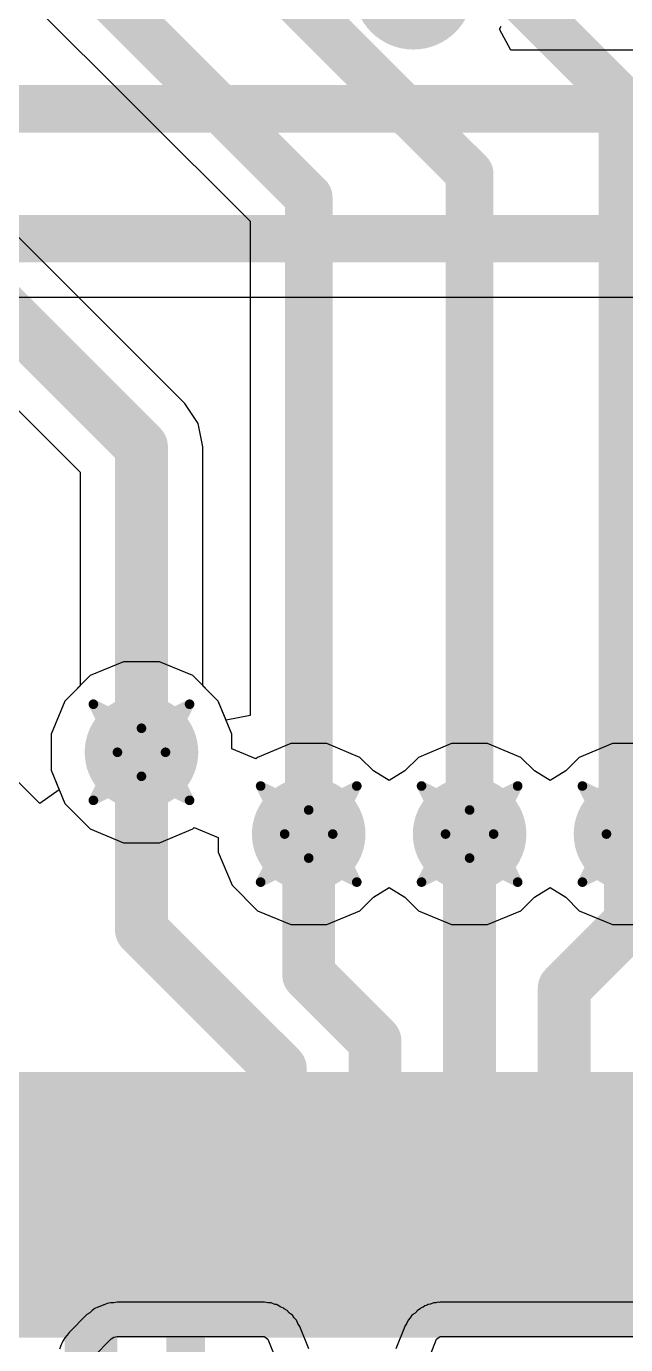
# Model space of a CAD drawing. Header units: inches. Extents: x -3 to 488, y -11 to 93.
# Drawn here: x 96.7 to 99.86, y 12.84 to 19.81 of the extents above; entities that cross this region are included whole.
import ezdxf

# ---------------------------------------------------------------- set-up
doc = ezdxf.new("R2010")
doc.units = ezdxf.units.IN
for name, color, linetype in [('Bottom Layer', 5, 'Continuous'), ('Drill Drawing', 1, 'Continuous'), ('Layer 1', 16, 'Continuous'), ('Layer 2', 76, 'Continuous'), ('Top Layer', 1, 'Continuous'), ('Top Paste', 8, 'Continuous'), ('Top Solder', 216, 'Continuous'), ('Via Holes', 16, 'Continuous')]:
    doc.layers.add(name, color=color, linetype=linetype)

msp = doc.modelspace()

# ---------------------------------------------------------------- hatches: boundary and pattern name
at = {"layer": 'Bottom Layer'}
h = msp.add_hatch(color=5, dxfattribs=at)
edge = h.paths.add_edge_path()
edge.add_arc((97.3041, 15.9709), 0.3, 0, 360)
h = msp.add_hatch(color=5, dxfattribs=at)
edge = h.paths.add_edge_path()
edge.add_arc((98.1875, 15.5387), 0.3, 0, 360)
h = msp.add_hatch(color=5, dxfattribs=at)
edge = h.paths.add_edge_path()
edge.add_arc((99.0375, 15.5387), 0.3, 0, 360)
h = msp.add_hatch(color=5, dxfattribs=at)
edge = h.paths.add_edge_path()
edge.add_arc((99.8875, 15.5387), 0.3, 0, 360)
at = {"layer": 'Layer 1'}
h = msp.add_hatch(color=16, dxfattribs=at)
edge = h.paths.add_edge_path()
edge.add_arc((97.3041, 15.9709), 0.3, 0, 360)
h = msp.add_hatch(color=16, dxfattribs=at)
edge = h.paths.add_edge_path()
edge.add_arc((98.1875, 15.5387), 0.3, 0, 360)
h = msp.add_hatch(color=16, dxfattribs=at)
edge = h.paths.add_edge_path()
edge.add_arc((99.0375, 15.5387), 0.3, 0, 360)
h = msp.add_hatch(color=16, dxfattribs=at)
edge = h.paths.add_edge_path()
edge.add_arc((99.8875, 15.5387), 0.3, 0, 360)
at = {"layer": 'Layer 2'}
h = msp.add_hatch(color=76, dxfattribs=at)
edge = h.paths.add_edge_path()
edge.add_arc((97.3041, 15.9709), 0.3, 0, 360)
h = msp.add_hatch(color=76, dxfattribs=at)
edge = h.paths.add_edge_path()
edge.add_arc((98.1875, 15.5387), 0.3, 0, 360)
h = msp.add_hatch(color=76, dxfattribs=at)
edge = h.paths.add_edge_path()
edge.add_arc((99.0375, 15.5387), 0.3, 0, 360)
h = msp.add_hatch(color=76, dxfattribs=at)
edge = h.paths.add_edge_path()
edge.add_arc((99.8875, 15.5387), 0.3, 0, 360)
at = {"layer": 'Top Layer'}
h = msp.add_hatch(color=1, dxfattribs=at)
edge = h.paths.add_edge_path()
edge.add_arc((97.3041, 15.9709), 0.3, 0, 360)
h = msp.add_hatch(color=1, dxfattribs=at)
edge = h.paths.add_edge_path()
edge.add_arc((98.1875, 15.5387), 0.3, 0, 360)
h = msp.add_hatch(color=1, dxfattribs=at)
edge = h.paths.add_edge_path()
edge.add_arc((99.0375, 15.5387), 0.3, 0, 360)
h = msp.add_hatch(color=1, dxfattribs=at)
edge = h.paths.add_edge_path()
edge.add_arc((99.8875, 15.5387), 0.3, 0, 360)
for points in [[(96.8875, 12.9788), (96.8875, 14.1788), (97.1875, 14.1788), (97.1875, 12.9788)], [(97.3875, 12.9788), (97.3875, 14.1788), (97.6875, 14.1788), (97.6875, 12.9788)], [(97.8875, 12.9788), (97.8875, 14.1788), (98.1875, 14.1788), (98.1875, 12.9788)], [(98.3875, 12.9788), (98.3875, 14.1788), (98.6875, 14.1788), (98.6875, 12.9788)], [(98.8875, 12.9788), (98.8875, 14.1788), (99.1875, 14.1788), (99.1875, 12.9788)], [(99.3875, 12.9788), (99.3875, 14.1788), (99.6875, 14.1788), (99.6875, 12.9788)]]:
    msp.add_hatch(color=1, dxfattribs=at).paths.add_polyline_path(points)
at = {"layer": 'Top Paste'}
for points in [[(96.8875, 12.9788), (96.8875, 14.1788), (97.1875, 14.1788), (97.1875, 12.9788)], [(97.3875, 12.9788), (97.3875, 14.1788), (97.6875, 14.1788), (97.6875, 12.9788)], [(97.8875, 12.9788), (97.8875, 14.1788), (98.1875, 14.1788), (98.1875, 12.9788)], [(98.3875, 12.9788), (98.3875, 14.1788), (98.6875, 14.1788), (98.6875, 12.9788)], [(98.8875, 12.9788), (98.8875, 14.1788), (99.1875, 14.1788), (99.1875, 12.9788)], [(99.3875, 12.9788), (99.3875, 14.1788), (99.6875, 14.1788), (99.6875, 12.9788)]]:
    msp.add_hatch(color=8, dxfattribs=at).paths.add_polyline_path(points)
at = {"layer": 'Top Solder'}
for points in [[(96.2859, 12.8772), (96.2859, 14.2804), (96.7891, 14.2804), (96.7891, 12.8772)], [(96.7859, 12.8772), (96.7859, 14.2804), (97.2891, 14.2804), (97.2891, 12.8772)], [(97.2859, 12.8772), (97.2859, 14.2804), (97.7891, 14.2804), (97.7891, 12.8772)], [(97.7859, 12.8772), (97.7859, 14.2804), (98.2891, 14.2804), (98.2891, 12.8772)], [(98.2859, 12.8772), (98.2859, 14.2804), (98.7891, 14.2804), (98.7891, 12.8772)], [(98.7859, 12.8772), (98.7859, 14.2804), (99.2891, 14.2804), (99.2891, 12.8772)], [(99.2859, 12.8772), (99.2859, 14.2804), (99.7891, 14.2804), (99.7891, 12.8772)], [(99.7859, 12.8772), (99.7859, 14.2804), (100.2891, 14.2804), (100.2891, 12.8772)]]:
    msp.add_hatch(color=216, dxfattribs=at).paths.add_polyline_path(points)
at = {"layer": 'Via Holes'}
h = msp.add_hatch(color=7, dxfattribs=at)
edge = h.paths.add_edge_path()
edge.add_arc((97.3041, 15.9709), 0.15, 0, 360)
h = msp.add_hatch(color=7, dxfattribs=at)
edge = h.paths.add_edge_path()
edge.add_arc((98.1875, 15.5387), 0.15, 0, 360)
h = msp.add_hatch(color=7, dxfattribs=at)
edge = h.paths.add_edge_path()
edge.add_arc((99.0375, 15.5387), 0.15, 0, 360)
h = msp.add_hatch(color=7, dxfattribs=at)
edge = h.paths.add_edge_path()
edge.add_arc((99.8875, 15.5387), 0.15, 0, 360)

# ---------------------------------------------------------------- linework, layer by layer
at = {"layer": 'Bottom Layer'}
for p, q in [((97.533, 17.8142), (96.5177, 18.8295)), ((96.1547, 18.2769), (96.9804, 17.4512)), ((97.6032, 17.7092), (97.533, 17.8142)), ((97.6278, 17.5853), (97.6032, 17.7092)), ((97.6278, 16.3229), (97.6278, 17.5853)), ((96.9804, 17.4512), (96.9804, 16.3229)), ((96.9804, 16.3229), (96.899, 16.2416)), ((97.7091, 16.2416), (97.6278, 16.3229)), ((96.899, 16.2416), (96.8263, 16.066)), ((97.7819, 16.066), (97.7091, 16.2416)), ((96.8263, 16.066), (96.8263, 15.8759)), ((97.7819, 15.9884), (97.7819, 16.066)), ((97.9089, 15.9358), (97.7819, 15.9884)), ((98.0925, 16.0165), (97.9168, 15.9438)), ((98.2825, 16.0165), (98.0925, 16.0165)), ((98.4581, 15.9438), (98.2825, 16.0165)), ((98.9425, 16.0165), (98.7668, 15.9438)), ((99.1325, 16.0165), (98.9425, 16.0165)), ((99.3082, 15.9438), (99.1325, 16.0165)), ((99.7925, 16.0165), (99.6168, 15.9438)), ((99.9825, 16.0165), (99.7925, 16.0165)), ((97.9168, 15.9438), (97.9089, 15.9358)), ((98.5295, 15.8724), (98.4581, 15.9438)), ((98.7668, 15.9438), (98.6955, 15.8724)), ((99.3795, 15.8724), (99.3082, 15.9438)), ((99.6168, 15.9438), (99.5455, 15.8724)), ((96.8263, 15.8759), (96.899, 15.7003)), ((98.6125, 15.8216), (98.5295, 15.8724)), ((98.6955, 15.8724), (98.6125, 15.8216)), ((99.4625, 15.8216), (99.3795, 15.8724)), ((99.5455, 15.8724), (99.4625, 15.8216)), ((96.899, 15.7003), (97.0334, 15.5659)), ((97.0334, 15.5659), (97.209, 15.4931)), ((97.3991, 15.4931), (97.5747, 15.5659)), ((97.5747, 15.5659), (97.5827, 15.5738)), ((97.5827, 15.5738), (97.7097, 15.5212)), ((97.209, 15.4931), (97.3991, 15.4931)), ((97.7097, 15.5212), (97.7097, 15.4437)), ((97.7097, 15.4437), (97.7824, 15.2681)), ((97.7824, 15.2681), (97.9168, 15.1337)), ((98.4581, 15.1337), (98.5295, 15.205)), ((98.5295, 15.205), (98.6125, 15.2558)), ((98.6125, 15.2558), (98.6955, 15.205)), ((98.6955, 15.205), (98.7668, 15.1337)), ((99.3082, 15.1337), (99.3795, 15.205)), ((99.3795, 15.205), (99.4625, 15.2558)), ((99.4625, 15.2558), (99.5455, 15.205)), ((99.5455, 15.205), (99.6168, 15.1337)), ((97.9168, 15.1337), (98.0925, 15.0609)), ((98.2825, 15.0609), (98.4581, 15.1337)), ((98.7668, 15.1337), (98.9425, 15.0609)), ((99.1325, 15.0609), (99.3082, 15.1337)), ((99.6168, 15.1337), (99.7925, 15.0609)), ((98.0925, 15.0609), (98.2825, 15.0609)), ((98.9425, 15.0609), (99.1325, 15.0609)), ((99.7925, 15.0609), (99.9825, 15.0609))]:
    msp.add_line(p, q, dxfattribs=at)
for points in [[(96.2888, 18.6006, 0.2794, 0.2794, 0), (97.3041, 17.5853, 0.2794, 0.2794, 0)], [(97.3041, 15.9709, 0.2794, 0.2794, 0), (97.3041, 17.5853, 0.2794, 0.2794, 0)]]:
    msp.add_lwpolyline(points, format="xyseb", dxfattribs=at)
for points in [[(97.2342, 17.5853, 0.1397, 0.1397, 1), (97.3739, 17.5853, 0.1397, 0.1397, 1)], [(97.2342, 17.5853, 0.1397, 0.1397, 1), (97.3739, 17.5853, 0.1397, 0.1397, 1)], [(97.2342, 15.9709, 0.1397, 0.1397, 1), (97.3739, 15.9709, 0.1397, 0.1397, 1)]]:
    msp.add_lwpolyline(points, format="xyseb", close=True, dxfattribs=at)
at = {"layer": 'Drill Drawing'}
for points in [[(97.0501, 16.2249, 0.0508, 0.0508, 0), (97.3041, 16.0979, 0.0508, 0.0508, 0)], [(97.0501, 16.2249, 0.0508, 0.0508, 0), (97.1771, 15.9709, 0.0508, 0.0508, 0)], [(97.3041, 16.0979, 0.0508, 0.0508, 0), (97.5581, 16.2249, 0.0508, 0.0508, 0)], [(97.4311, 15.9709, 0.0508, 0.0508, 0), (97.5581, 16.2249, 0.0508, 0.0508, 0)], [(97.0501, 15.7169, 0.0508, 0.0508, 0), (97.1771, 15.9709, 0.0508, 0.0508, 0)], [(97.4311, 15.9709, 0.0508, 0.0508, 0), (97.5581, 15.7169, 0.0508, 0.0508, 0)], [(97.0501, 15.7169, 0.0508, 0.0508, 0), (97.3041, 15.8439, 0.0508, 0.0508, 0)], [(97.3041, 15.8439, 0.0508, 0.0508, 0), (97.5581, 15.7169, 0.0508, 0.0508, 0)], [(97.9335, 15.7927, 0.0508, 0.0508, 0), (98.1875, 15.6657, 0.0508, 0.0508, 0)], [(97.9335, 15.7927, 0.0508, 0.0508, 0), (98.0605, 15.5387, 0.0508, 0.0508, 0)], [(98.1875, 15.6657, 0.0508, 0.0508, 0), (98.4415, 15.7927, 0.0508, 0.0508, 0)], [(98.3145, 15.5387, 0.0508, 0.0508, 0), (98.4415, 15.7927, 0.0508, 0.0508, 0)], [(98.7835, 15.7927, 0.0508, 0.0508, 0), (99.0375, 15.6657, 0.0508, 0.0508, 0)], [(98.7835, 15.7927, 0.0508, 0.0508, 0), (98.9105, 15.5387, 0.0508, 0.0508, 0)], [(99.0375, 15.6657, 0.0508, 0.0508, 0), (99.2915, 15.7927, 0.0508, 0.0508, 0)], [(99.1645, 15.5387, 0.0508, 0.0508, 0), (99.2915, 15.7927, 0.0508, 0.0508, 0)], [(99.6335, 15.7927, 0.0508, 0.0508, 0), (99.8875, 15.6657, 0.0508, 0.0508, 0)], [(99.6335, 15.7927, 0.0508, 0.0508, 0), (99.7605, 15.5387, 0.0508, 0.0508, 0)], [(97.9335, 15.2847, 0.0508, 0.0508, 0), (98.0605, 15.5387, 0.0508, 0.0508, 0)], [(98.3145, 15.5387, 0.0508, 0.0508, 0), (98.4415, 15.2847, 0.0508, 0.0508, 0)], [(98.7835, 15.2847, 0.0508, 0.0508, 0), (98.9105, 15.5387, 0.0508, 0.0508, 0)], [(99.1645, 15.5387, 0.0508, 0.0508, 0), (99.2915, 15.2847, 0.0508, 0.0508, 0)], [(99.6335, 15.2847, 0.0508, 0.0508, 0), (99.7605, 15.5387, 0.0508, 0.0508, 0)], [(97.9335, 15.2847, 0.0508, 0.0508, 0), (98.1875, 15.4117, 0.0508, 0.0508, 0)], [(98.1875, 15.4117, 0.0508, 0.0508, 0), (98.4415, 15.2847, 0.0508, 0.0508, 0)], [(98.7835, 15.2847, 0.0508, 0.0508, 0), (99.0375, 15.4117, 0.0508, 0.0508, 0)], [(99.0375, 15.4117, 0.0508, 0.0508, 0), (99.2915, 15.2847, 0.0508, 0.0508, 0)], [(99.6335, 15.2847, 0.0508, 0.0508, 0), (99.8875, 15.4117, 0.0508, 0.0508, 0)]]:
    msp.add_lwpolyline(points, format="xyseb", dxfattribs=at)
for points in [[(97.0374, 16.2249, 0.0254, 0.0254, 1), (97.0628, 16.2249, 0.0254, 0.0254, 1)], [(97.0374, 16.2249, 0.0254, 0.0254, 1), (97.0628, 16.2249, 0.0254, 0.0254, 1)], [(97.5454, 16.2249, 0.0254, 0.0254, 1), (97.5708, 16.2249, 0.0254, 0.0254, 1)], [(97.5454, 16.2249, 0.0254, 0.0254, 1), (97.5708, 16.2249, 0.0254, 0.0254, 1)], [(97.2914, 16.0979, 0.0254, 0.0254, 1), (97.3168, 16.0979, 0.0254, 0.0254, 1)], [(97.2914, 16.0979, 0.0254, 0.0254, 1), (97.3168, 16.0979, 0.0254, 0.0254, 1)], [(97.1644, 15.9709, 0.0254, 0.0254, 1), (97.1898, 15.9709, 0.0254, 0.0254, 1)], [(97.1644, 15.9709, 0.0254, 0.0254, 1), (97.1898, 15.9709, 0.0254, 0.0254, 1)], [(97.4184, 15.9709, 0.0254, 0.0254, 1), (97.4438, 15.9709, 0.0254, 0.0254, 1)], [(97.4184, 15.9709, 0.0254, 0.0254, 1), (97.4438, 15.9709, 0.0254, 0.0254, 1)], [(97.2914, 15.8439, 0.0254, 0.0254, 1), (97.3168, 15.8439, 0.0254, 0.0254, 1)], [(97.2914, 15.8439, 0.0254, 0.0254, 1), (97.3168, 15.8439, 0.0254, 0.0254, 1)], [(97.9208, 15.7927, 0.0254, 0.0254, 1), (97.9462, 15.7927, 0.0254, 0.0254, 1)], [(97.9208, 15.7927, 0.0254, 0.0254, 1), (97.9462, 15.7927, 0.0254, 0.0254, 1)], [(98.4288, 15.7927, 0.0254, 0.0254, 1), (98.4542, 15.7927, 0.0254, 0.0254, 1)], [(98.4288, 15.7927, 0.0254, 0.0254, 1), (98.4542, 15.7927, 0.0254, 0.0254, 1)], [(98.7708, 15.7927, 0.0254, 0.0254, 1), (98.7962, 15.7927, 0.0254, 0.0254, 1)], [(98.7708, 15.7927, 0.0254, 0.0254, 1), (98.7962, 15.7927, 0.0254, 0.0254, 1)], [(99.2788, 15.7927, 0.0254, 0.0254, 1), (99.3042, 15.7927, 0.0254, 0.0254, 1)], [(99.2788, 15.7927, 0.0254, 0.0254, 1), (99.3042, 15.7927, 0.0254, 0.0254, 1)], [(99.6208, 15.7927, 0.0254, 0.0254, 1), (99.6462, 15.7927, 0.0254, 0.0254, 1)], [(99.6208, 15.7927, 0.0254, 0.0254, 1), (99.6462, 15.7927, 0.0254, 0.0254, 1)], [(97.0374, 15.7169, 0.0254, 0.0254, 1), (97.0628, 15.7169, 0.0254, 0.0254, 1)], [(97.0374, 15.7169, 0.0254, 0.0254, 1), (97.0628, 15.7169, 0.0254, 0.0254, 1)], [(97.5454, 15.7169, 0.0254, 0.0254, 1), (97.5708, 15.7169, 0.0254, 0.0254, 1)], [(97.5454, 15.7169, 0.0254, 0.0254, 1), (97.5708, 15.7169, 0.0254, 0.0254, 1)], [(98.1748, 15.6657, 0.0254, 0.0254, 1), (98.2002, 15.6657, 0.0254, 0.0254, 1)], [(98.1748, 15.6657, 0.0254, 0.0254, 1), (98.2002, 15.6657, 0.0254, 0.0254, 1)], [(99.0248, 15.6657, 0.0254, 0.0254, 1), (99.0502, 15.6657, 0.0254, 0.0254, 1)], [(99.0248, 15.6657, 0.0254, 0.0254, 1), (99.0502, 15.6657, 0.0254, 0.0254, 1)], [(98.0478, 15.5387, 0.0254, 0.0254, 1), (98.0732, 15.5387, 0.0254, 0.0254, 1)], [(98.0478, 15.5387, 0.0254, 0.0254, 1), (98.0732, 15.5387, 0.0254, 0.0254, 1)], [(98.3018, 15.5387, 0.0254, 0.0254, 1), (98.3272, 15.5387, 0.0254, 0.0254, 1)], [(98.3018, 15.5387, 0.0254, 0.0254, 1), (98.3272, 15.5387, 0.0254, 0.0254, 1)], [(98.8978, 15.5387, 0.0254, 0.0254, 1), (98.9232, 15.5387, 0.0254, 0.0254, 1)], [(98.8978, 15.5387, 0.0254, 0.0254, 1), (98.9232, 15.5387, 0.0254, 0.0254, 1)], [(99.1518, 15.5387, 0.0254, 0.0254, 1), (99.1772, 15.5387, 0.0254, 0.0254, 1)], [(99.1518, 15.5387, 0.0254, 0.0254, 1), (99.1772, 15.5387, 0.0254, 0.0254, 1)], [(99.7478, 15.5387, 0.0254, 0.0254, 1), (99.7732, 15.5387, 0.0254, 0.0254, 1)], [(99.7478, 15.5387, 0.0254, 0.0254, 1), (99.7732, 15.5387, 0.0254, 0.0254, 1)], [(98.1748, 15.4117, 0.0254, 0.0254, 1), (98.2002, 15.4117, 0.0254, 0.0254, 1)], [(98.1748, 15.4117, 0.0254, 0.0254, 1), (98.2002, 15.4117, 0.0254, 0.0254, 1)], [(99.0248, 15.4117, 0.0254, 0.0254, 1), (99.0502, 15.4117, 0.0254, 0.0254, 1)], [(99.0248, 15.4117, 0.0254, 0.0254, 1), (99.0502, 15.4117, 0.0254, 0.0254, 1)], [(97.9208, 15.2847, 0.0254, 0.0254, 1), (97.9462, 15.2847, 0.0254, 0.0254, 1)], [(97.9208, 15.2847, 0.0254, 0.0254, 1), (97.9462, 15.2847, 0.0254, 0.0254, 1)], [(98.4288, 15.2847, 0.0254, 0.0254, 1), (98.4542, 15.2847, 0.0254, 0.0254, 1)], [(98.4288, 15.2847, 0.0254, 0.0254, 1), (98.4542, 15.2847, 0.0254, 0.0254, 1)], [(98.7708, 15.2847, 0.0254, 0.0254, 1), (98.7962, 15.2847, 0.0254, 0.0254, 1)], [(98.7708, 15.2847, 0.0254, 0.0254, 1), (98.7962, 15.2847, 0.0254, 0.0254, 1)], [(99.2788, 15.2847, 0.0254, 0.0254, 1), (99.3042, 15.2847, 0.0254, 0.0254, 1)], [(99.2788, 15.2847, 0.0254, 0.0254, 1), (99.3042, 15.2847, 0.0254, 0.0254, 1)], [(99.6208, 15.2847, 0.0254, 0.0254, 1), (99.6462, 15.2847, 0.0254, 0.0254, 1)], [(99.6208, 15.2847, 0.0254, 0.0254, 1), (99.6462, 15.2847, 0.0254, 0.0254, 1)]]:
    msp.add_lwpolyline(points, format="xyseb", close=True, dxfattribs=at)
at = {"layer": 'Layer 1'}
for p, q in [((99.1948, 19.7927), (99.2046, 19.8075)), ((99.2546, 19.6807), (99.1948, 19.7927)), ((105.3295, 19.6807), (99.2546, 19.6807)), ((93.5417, 18.3758), (100.291, 18.3758)), ((97.209, 16.4487), (97.0334, 16.376)), ((97.3991, 16.4487), (97.209, 16.4487)), ((97.5747, 16.376), (97.3991, 16.4487)), ((97.0334, 16.376), (96.899, 16.2416)), ((97.7091, 16.2416), (97.5747, 16.376)), ((96.899, 16.2416), (96.8263, 16.066)), ((97.7819, 16.066), (97.7091, 16.2416)), ((96.8263, 16.066), (96.8263, 15.8759)), ((97.7819, 15.9884), (97.7819, 16.066)), ((97.9089, 15.9358), (97.7819, 15.9884)), ((98.0925, 16.0165), (97.9168, 15.9438)), ((98.2825, 16.0165), (98.0925, 16.0165)), ((98.4581, 15.9438), (98.2825, 16.0165)), ((98.9425, 16.0165), (98.7668, 15.9438)), ((99.1325, 16.0165), (98.9425, 16.0165)), ((99.3082, 15.9438), (99.1325, 16.0165)), ((99.7925, 16.0165), (99.6168, 15.9438)), ((99.9825, 16.0165), (99.7925, 16.0165)), ((97.9168, 15.9438), (97.9089, 15.9358)), ((98.5295, 15.8724), (98.4581, 15.9438)), ((98.7668, 15.9438), (98.6955, 15.8724)), ((99.3795, 15.8724), (99.3082, 15.9438)), ((99.6168, 15.9438), (99.5455, 15.8724)), ((96.8263, 15.8759), (96.899, 15.7003)), ((98.6125, 15.8216), (98.5295, 15.8724)), ((98.6955, 15.8724), (98.6125, 15.8216)), ((99.4625, 15.8216), (99.3795, 15.8724)), ((99.5455, 15.8724), (99.4625, 15.8216)), ((96.899, 15.7003), (97.0334, 15.5659)), ((97.0334, 15.5659), (97.209, 15.4931)), ((97.3991, 15.4931), (97.5747, 15.5659)), ((97.5747, 15.5659), (97.5827, 15.5738)), ((97.5827, 15.5738), (97.7097, 15.5212)), ((97.209, 15.4931), (97.3991, 15.4931)), ((97.7097, 15.5212), (97.7097, 15.4437)), ((97.7097, 15.4437), (97.7824, 15.2681)), ((97.7824, 15.2681), (97.9168, 15.1337)), ((98.4581, 15.1337), (98.5295, 15.205)), ((98.5295, 15.205), (98.6125, 15.2558)), ((98.6125, 15.2558), (98.6955, 15.205)), ((98.6955, 15.205), (98.7668, 15.1337)), ((99.3082, 15.1337), (99.3795, 15.205)), ((99.3795, 15.205), (99.4625, 15.2558)), ((99.4625, 15.2558), (99.5455, 15.205)), ((99.5455, 15.205), (99.6168, 15.1337)), ((97.9168, 15.1337), (98.0925, 15.0609)), ((98.2825, 15.0609), (98.4581, 15.1337)), ((98.7668, 15.1337), (98.9425, 15.0609)), ((99.1325, 15.0609), (99.3082, 15.1337)), ((99.6168, 15.1337), (99.7925, 15.0609)), ((98.0925, 15.0609), (98.2825, 15.0609)), ((98.9425, 15.0609), (99.1325, 15.0609)), ((99.7925, 15.0609), (99.9825, 15.0609))]:
    msp.add_line(p, q, dxfattribs=at)
for points in [[(98.9297, 19.9997, 0.2515, 0.2515, -1), (98.5512, 19.9997, 0.2515, 0.2515, 0)], [(76.519, 19.3712, 0.2515, 0.2515, 0), (105.6957, 19.3712, 0.2515, 0.2515, 0)], [(71.3711, 18.6853, 0.2515, 0.2515, 0), (99.8448, 18.6853, 0.2515, 0.2515, 0)], [(99.8448, 18.6853, 0.2515, 0.2515, 0), (100.349, 18.6853, 0.2515, 0.2515, 0)]]:
    msp.add_lwpolyline(points, format="xyseb", dxfattribs=at)
msp.add_lwpolyline([(99.7819, 18.6853, 0.1257, 0.1257, 1), (99.9076, 18.6853, 0.1257, 0.1257, 1)], format="xyseb", close=True, dxfattribs=at)
msp.add_lwpolyline([(99.7819, 18.6853, 0.1257, 0.1257, 1), (99.9076, 18.6853, 0.1257, 0.1257, 1)], format="xyseb", close=True, dxfattribs=at)
at = {"layer": 'Layer 2'}
for p, q in [((96.7046, 19.9504), (97.878, 18.7771)), ((97.878, 18.7771), (97.878, 16.1657)), ((97.209, 16.4487), (97.0334, 16.376)), ((97.3991, 16.4487), (97.209, 16.4487)), ((97.5747, 16.376), (97.3991, 16.4487)), ((97.0334, 16.376), (96.899, 16.2416)), ((97.7091, 16.2416), (97.5747, 16.376)), ((96.899, 16.2416), (96.8263, 16.066)), ((97.751, 16.1404), (97.7091, 16.2416)), ((97.878, 16.1657), (97.751, 16.1404)), ((96.8263, 16.066), (96.8263, 15.8759)), ((96.8263, 15.8759), (96.899, 15.7003)), ((96.899, 15.7003), (97.0334, 15.5659)), ((97.0334, 15.5659), (97.209, 15.4931)), ((97.3991, 15.4931), (97.5747, 15.5659)), ((97.5747, 15.5659), (97.5827, 15.5738)), ((97.5827, 15.5738), (97.7097, 15.5212)), ((97.209, 15.4931), (97.3991, 15.4931)), ((97.7097, 15.5212), (97.7097, 15.4437)), ((97.7097, 15.4437), (97.7824, 15.2681)), ((97.7824, 15.2681), (97.9168, 15.1337)), ((98.4581, 15.1337), (98.5295, 15.205)), ((98.5295, 15.205), (98.6125, 15.2558)), ((98.6125, 15.2558), (98.6955, 15.205)), ((98.6955, 15.205), (98.7668, 15.1337)), ((99.3082, 15.1337), (99.3795, 15.205)), ((99.3795, 15.205), (99.4625, 15.2558)), ((99.4625, 15.2558), (99.5455, 15.205)), ((99.5455, 15.205), (99.6168, 15.1337)), ((97.9168, 15.1337), (98.0925, 15.0609)), ((98.2825, 15.0609), (98.4581, 15.1337)), ((98.7668, 15.1337), (98.9425, 15.0609)), ((99.1325, 15.0609), (99.3082, 15.1337)), ((99.6168, 15.1337), (99.7925, 15.0609)), ((98.0925, 15.0609), (98.2825, 15.0609)), ((98.9425, 15.0609), (99.1325, 15.0609)), ((99.7925, 15.0609), (99.9825, 15.0609)), ((97.0577, 13.0307), (97.0438, 13.0213)), ((97.0742, 13.0375), (97.0577, 13.0307)), ((97.0751, 13.0381), (97.0742, 13.0375)), ((97.0761, 13.0383), (97.0751, 13.0381)), ((97.1047, 13.0501), (97.0761, 13.0383)), ((97.1056, 13.0507), (97.1047, 13.0501)), ((97.1066, 13.0509), (97.1056, 13.0507)), ((97.1231, 13.0577), (97.1066, 13.0509)), ((97.1396, 13.061), (97.1231, 13.0577)), ((97.1231, 13.0577), (97.1231, 13.0577)), ((97.1574, 13.061), (97.1396, 13.061)), ((97.175, 13.0645), (97.1574, 13.061)), ((97.9354, 13.0645), (97.175, 13.0645)), ((97.9532, 13.0645), (97.9354, 13.0645)), ((97.9354, 13.0645), (97.9354, 13.0645)), ((97.9709, 13.061), (97.9532, 13.0645)), ((97.971, 13.061), (97.9709, 13.061)), ((97.9709, 13.061), (97.9709, 13.061)), ((97.9887, 13.061), (97.971, 13.061)), ((97.971, 13.061), (97.971, 13.061)), ((98.0045, 13.0544), (97.9887, 13.061)), ((98.0112, 13.0532), (98.0045, 13.0544)), ((98.0184, 13.052), (98.0112, 13.0532)), ((98.0189, 13.0517), (98.0184, 13.052)), ((98.0184, 13.052), (98.0184, 13.052)), ((98.0213, 13.0512), (98.0189, 13.0517)), ((98.0214, 13.0512), (98.0213, 13.0512)), ((98.022, 13.0508), (98.0214, 13.0512)), ((98.0226, 13.0507), (98.022, 13.0508)), ((98.0241, 13.0497), (98.0226, 13.0507)), ((98.0242, 13.0497), (98.0241, 13.0497)), ((98.0376, 13.0407), (98.0242, 13.0497)), ((98.0541, 13.0339), (98.0376, 13.0407)), ((98.0555, 13.0329), (98.0541, 13.0339)), ((98.0587, 13.0297), (98.0555, 13.0329)), ((98.073, 13.0202), (98.0587, 13.0297)), ((98.0587, 13.0297), (98.0587, 13.0297)), ((98.7768, 13.0297), (98.7626, 13.0202)), ((98.7769, 13.0298), (98.7768, 13.0297)), ((98.7801, 13.033), (98.7769, 13.0298)), ((98.7816, 13.034), (98.7801, 13.033)), ((98.7921, 13.0383), (98.7816, 13.034)), ((98.8012, 13.0454), (98.7921, 13.0383)), ((98.8075, 13.0471), (98.8012, 13.0454)), ((98.8012, 13.0454), (98.8012, 13.0454)), ((98.8114, 13.0497), (98.8075, 13.0471)), ((98.8129, 13.0507), (98.8114, 13.0497)), ((98.8114, 13.0497), (98.8114, 13.0497)), ((98.8161, 13.0513), (98.8129, 13.0507)), ((98.8171, 13.052), (98.8161, 13.0513)), ((98.8293, 13.054), (98.8171, 13.052)), ((98.8171, 13.052), (98.8171, 13.052)), ((98.8304, 13.0542), (98.8293, 13.054)), ((98.8469, 13.061), (98.8304, 13.0542)), ((98.8584, 13.061), (98.8469, 13.061)), ((98.8694, 13.064), (98.8584, 13.061)), ((98.8759, 13.0632), (98.8694, 13.064)), ((98.8823, 13.0645), (98.8759, 13.0632)), ((98.9001, 13.0645), (98.8823, 13.0645)), ((109.447, 13.0645), (98.9001, 13.0645)), ((98.9001, 13.0645), (98.9001, 13.0645)), ((97.0163, 12.9988), (96.9219, 12.9044)), ((97.0311, 13.0087), (97.0163, 12.9988)), ((97.0438, 13.0213), (97.0311, 13.0087)), ((98.0784, 13.0147), (98.073, 13.0202)), ((98.0785, 13.0147), (98.0784, 13.0147)), ((98.0786, 13.0145), (98.0785, 13.0147)), ((98.0824, 13.0107), (98.0786, 13.0145)), ((98.083, 13.0104), (98.0824, 13.0107)), ((98.0862, 13.0071), (98.083, 13.0104)), ((98.0866, 13.0066), (98.0862, 13.0071)), ((98.1023, 12.9958), (98.0866, 13.0066)), ((98.1113, 12.9819), (98.1023, 12.9958)), ((98.123, 12.9702), (98.1113, 12.9819)), ((98.1303, 12.9525), (98.123, 12.9702)), ((98.7126, 12.9702), (98.7059, 12.954)), ((98.724, 12.9816), (98.7126, 12.9702)), ((98.7331, 12.9957), (98.724, 12.9816)), ((98.7342, 12.9965), (98.7331, 12.9957)), ((98.7349, 12.9975), (98.7342, 12.9965)), ((98.7494, 13.0073), (98.7349, 12.9975)), ((98.7526, 13.0104), (98.7494, 13.0073)), ((98.7532, 13.0108), (98.7526, 13.0104)), ((98.7569, 13.0145), (98.7532, 13.0108)), ((98.757, 13.0147), (98.7569, 13.0145)), ((98.7571, 13.0148), (98.757, 13.0147)), ((98.7626, 13.0202), (98.7571, 13.0148)), ((96.912, 12.8896), (96.8994, 12.877)), ((96.9219, 12.9044), (96.912, 12.8896)), ((98.1407, 12.9364), (98.1303, 12.9525)), ((98.1876, 12.8185), (98.1407, 12.9364)), ((98.6947, 12.9364), (98.6479, 12.8186)), ((98.6954, 12.9374), (98.6947, 12.9364)), ((98.6956, 12.9387), (98.6954, 12.9374)), ((98.7059, 12.954), (98.6956, 12.9387)), ((96.8824, 12.8446), (96.8706, 12.816)), ((96.8826, 12.8456), (96.8824, 12.8446)), ((96.8832, 12.8465), (96.8826, 12.8456)), ((96.89, 12.863), (96.8832, 12.8465)), ((96.8994, 12.877), (96.89, 12.863)), ((97.0501, 12.7762), (97.1445, 12.8706)), ((97.1445, 12.8706), (97.1585, 12.8799)), ((97.1585, 12.8799), (97.175, 12.8832)), ((97.175, 12.8832), (97.9354, 12.8832)), ((97.9354, 12.8832), (97.9354, 12.8832)), ((97.9354, 12.8832), (97.9532, 12.8832)), ((97.9532, 12.8832), (97.9533, 12.8832)), ((97.9533, 12.8832), (97.9547, 12.8822)), ((97.9547, 12.8822), (97.9548, 12.8822)), ((97.9548, 12.8822), (97.958, 12.879)), ((97.958, 12.879), (97.9723, 12.8695)), ((97.9723, 12.8695), (98.0191, 12.7516)), ((98.8164, 12.7516), (98.8632, 12.8694)), ((98.8632, 12.8694), (98.8633, 12.8695)), ((98.8633, 12.8695), (98.8775, 12.879)), ((98.8775, 12.879), (98.8808, 12.8822)), ((98.8808, 12.8822), (98.8823, 12.8832)), ((98.8808, 12.8822), (98.8808, 12.8822)), ((98.8823, 12.8832), (98.8823, 12.8832)), ((98.8823, 12.8832), (98.9001, 12.8832)), ((98.9001, 12.8832), (98.9001, 12.8832)), ((98.9001, 12.8832), (109.6283, 12.8832))]:
    msp.add_line(p, q, dxfattribs=at)
for points in [[(97.8543, 21.4066, 0.2515, 0.2515, 0), (99.8448, 19.4161, 0.2515, 0.2515, 0)], [(97.2615, 20.8052, 0.2515, 0.2515, 0), (99.0375, 19.0292, 0.2515, 0.2515, 0)], [(96.8328, 20.2599, 0.2515, 0.2515, 0), (98.1875, 18.9052, 0.2515, 0.2515, 0)], [(99.8448, 15.5387, 0.2515, 0.2515, 0), (99.8448, 19.4161, 0.2515, 0.2515, 0)], [(99.0375, 15.5387, 0.2515, 0.2515, 0), (99.0375, 19.0292, 0.2515, 0.2515, 0)], [(98.1875, 15.5387, 0.2515, 0.2515, 0), (98.1875, 18.9052, 0.2515, 0.2515, 0)]]:
    msp.add_lwpolyline(points, format="xyseb", dxfattribs=at)
for points in [[(99.7819, 19.4161, 0.1257, 0.1257, 1), (99.9076, 19.4161, 0.1257, 0.1257, 1)], [(99.7819, 19.4161, 0.1257, 0.1257, 1), (99.9076, 19.4161, 0.1257, 0.1257, 1)], [(98.9746, 19.0292, 0.1257, 0.1257, 1), (99.1004, 19.0292, 0.1257, 0.1257, 1)], [(98.9746, 19.0292, 0.1257, 0.1257, 1), (99.1004, 19.0292, 0.1257, 0.1257, 1)], [(98.1246, 18.9052, 0.1257, 0.1257, 1), (98.2504, 18.9052, 0.1257, 0.1257, 1)], [(98.1246, 18.9052, 0.1257, 0.1257, 1), (98.2504, 18.9052, 0.1257, 0.1257, 1)], [(98.1246, 15.5387, 0.1257, 0.1257, 1), (98.2504, 15.5387, 0.1257, 0.1257, 1)], [(98.9746, 15.5387, 0.1257, 0.1257, 1), (99.1004, 15.5387, 0.1257, 0.1257, 1)], [(99.7819, 15.5387, 0.1257, 0.1257, 1), (99.9076, 15.5387, 0.1257, 0.1257, 1)]]:
    msp.add_lwpolyline(points, format="xyseb", close=True, dxfattribs=at)
at = {"layer": 'Top Layer'}
for p, q in [((97.209, 16.4487), (97.0334, 16.376)), ((97.3991, 16.4487), (97.209, 16.4487)), ((97.5747, 16.376), (97.3991, 16.4487)), ((97.0334, 16.376), (96.899, 16.2416)), ((97.7091, 16.2416), (97.5747, 16.376)), ((96.899, 16.2416), (96.8263, 16.066)), ((97.7819, 16.066), (97.7091, 16.2416)), ((96.8263, 16.066), (96.8263, 15.8759)), ((97.7819, 15.9884), (97.7819, 16.066)), ((97.9089, 15.9358), (97.7819, 15.9884)), ((98.0925, 16.0165), (97.9168, 15.9438)), ((98.2825, 16.0165), (98.0925, 16.0165)), ((98.4581, 15.9438), (98.2825, 16.0165)), ((98.9425, 16.0165), (98.7668, 15.9438)), ((99.1325, 16.0165), (98.9425, 16.0165)), ((99.3082, 15.9438), (99.1325, 16.0165)), ((99.7925, 16.0165), (99.6168, 15.9438)), ((99.9825, 16.0165), (99.7925, 16.0165)), ((96.7664, 15.6998), (96.5151, 15.9512)), ((97.9168, 15.9438), (97.9089, 15.9358)), ((98.5295, 15.8724), (98.4581, 15.9438)), ((98.7668, 15.9438), (98.6955, 15.8724)), ((99.3795, 15.8724), (99.3082, 15.9438)), ((99.6168, 15.9438), (99.5455, 15.8724)), ((96.8263, 15.8759), (96.8692, 15.7723)), ((98.6125, 15.8216), (98.5295, 15.8724)), ((98.6955, 15.8724), (98.6125, 15.8216)), ((99.4625, 15.8216), (99.3795, 15.8724)), ((99.5455, 15.8724), (99.4625, 15.8216)), ((96.8692, 15.7723), (96.7664, 15.6998))]:
    msp.add_line(p, q, dxfattribs=at)
for points in [[(97.3041, 15.0321, 0.2794, 0.2794, 0), (97.3041, 15.9709, 0.2794, 0.2794, 0)], [(98.1875, 14.7953, 0.2794, 0.2794, 0), (98.1875, 15.5387, 0.2794, 0.2794, 0)], [(99.0375, 13.5788, 0.2794, 0.2794, 0), (99.0375, 15.5387, 0.2794, 0.2794, 0)], [(99.8875, 15.0747, 0.2794, 0.2794, 0), (99.8875, 15.5387, 0.2794, 0.2794, 0)], [(99.5375, 14.7247, 0.2794, 0.2794, 0), (99.8875, 15.0747, 0.2794, 0.2794, 0)], [(97.3041, 15.0321, 0.2794, 0.2794, 0), (98.0375, 14.2987, 0.2794, 0.2794, 0)], [(98.1875, 14.7953, 0.2794, 0.2794, 0), (98.5375, 14.4453, 0.2794, 0.2794, 0)], [(99.5375, 13.5788, 0.2794, 0.2794, 0), (99.5375, 14.7247, 0.2794, 0.2794, 0)], [(98.5375, 13.5788, 0.2794, 0.2794, 0), (98.5375, 14.4453, 0.2794, 0.2794, 0)], [(98.0375, 13.5788, 0.2794, 0.2794, 0), (98.0375, 14.2987, 0.2794, 0.2794, 0)], [(97.0375, 12.1876, 0.2794, 0.2794, 0), (97.0375, 13.5788, 0.2794, 0.2794, 0)], [(97.5375, 11.2113, 0.2032, 0.2032, 0), (97.5375, 13.5788, 0.2032, 0.2032, 0)]]:
    msp.add_lwpolyline(points, format="xyseb", dxfattribs=at)
for points in [[(97.2342, 15.9709, 0.1397, 0.1397, 1), (97.3739, 15.9709, 0.1397, 0.1397, 1)], [(98.1176, 15.5387, 0.1397, 0.1397, 1), (98.2573, 15.5387, 0.1397, 0.1397, 1)], [(98.9676, 15.5387, 0.1397, 0.1397, 1), (99.1073, 15.5387, 0.1397, 0.1397, 1)], [(99.8176, 15.5387, 0.1397, 0.1397, 1), (99.9573, 15.5387, 0.1397, 0.1397, 1)], [(99.8176, 15.0747, 0.1397, 0.1397, 1), (99.9573, 15.0747, 0.1397, 0.1397, 1)], [(99.8176, 15.0747, 0.1397, 0.1397, 1), (99.9573, 15.0747, 0.1397, 0.1397, 1)], [(97.2342, 15.0321, 0.1397, 0.1397, 1), (97.3739, 15.0321, 0.1397, 0.1397, 1)], [(97.2342, 15.0321, 0.1397, 0.1397, 1), (97.3739, 15.0321, 0.1397, 0.1397, 1)], [(98.1176, 14.7953, 0.1397, 0.1397, 1), (98.2573, 14.7953, 0.1397, 0.1397, 1)], [(98.1176, 14.7953, 0.1397, 0.1397, 1), (98.2573, 14.7953, 0.1397, 0.1397, 1)], [(99.4676, 14.7247, 0.1397, 0.1397, 1), (99.6073, 14.7247, 0.1397, 0.1397, 1)], [(99.4676, 14.7247, 0.1397, 0.1397, 1), (99.6073, 14.7247, 0.1397, 0.1397, 1)], [(98.4676, 14.4453, 0.1397, 0.1397, 1), (98.6073, 14.4453, 0.1397, 0.1397, 1)], [(98.4676, 14.4453, 0.1397, 0.1397, 1), (98.6073, 14.4453, 0.1397, 0.1397, 1)], [(97.9676, 14.2987, 0.1397, 0.1397, 1), (98.1073, 14.2987, 0.1397, 0.1397, 1)], [(97.9676, 14.2987, 0.1397, 0.1397, 1), (98.1073, 14.2987, 0.1397, 0.1397, 1)], [(96.9676, 13.5788, 0.1397, 0.1397, 1), (97.1073, 13.5788, 0.1397, 0.1397, 1)], [(97.4867, 13.5788, 0.1016, 0.1016, 1), (97.5883, 13.5788, 0.1016, 0.1016, 1)], [(97.9676, 13.5788, 0.1397, 0.1397, 1), (98.1073, 13.5788, 0.1397, 0.1397, 1)], [(98.4676, 13.5788, 0.1397, 0.1397, 1), (98.6073, 13.5788, 0.1397, 0.1397, 1)], [(98.9676, 13.5788, 0.1397, 0.1397, 1), (99.1073, 13.5788, 0.1397, 0.1397, 1)], [(99.4676, 13.5788, 0.1397, 0.1397, 1), (99.6073, 13.5788, 0.1397, 0.1397, 1)]]:
    msp.add_lwpolyline(points, format="xyseb", close=True, dxfattribs=at)

doc.saveas('drawing.dxf')
